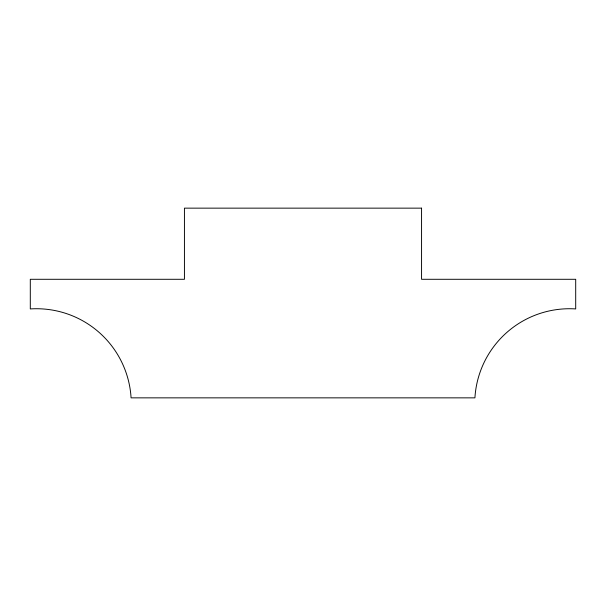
<?xml version="1.0" encoding="UTF-8"?>
<svg xmlns="http://www.w3.org/2000/svg" width="606" height="606" viewBox="0 0 606 606"><rect width="100%" height="100%" fill="white"/><g stroke="black" fill="none" stroke-linecap="round" stroke-linejoin="round"><path stroke-width="0.91" d="M421.564 208.146L184.436 208.146L184.436 279.29L30.3 279.29L30.3 308.931A94.801 94.801 0 0 1 131.078 397.854L474.922 397.854A94.801 94.801 0 0 1 575.7 308.931L575.7 279.29L421.564 279.29L421.564 208.146"/></g></svg>
